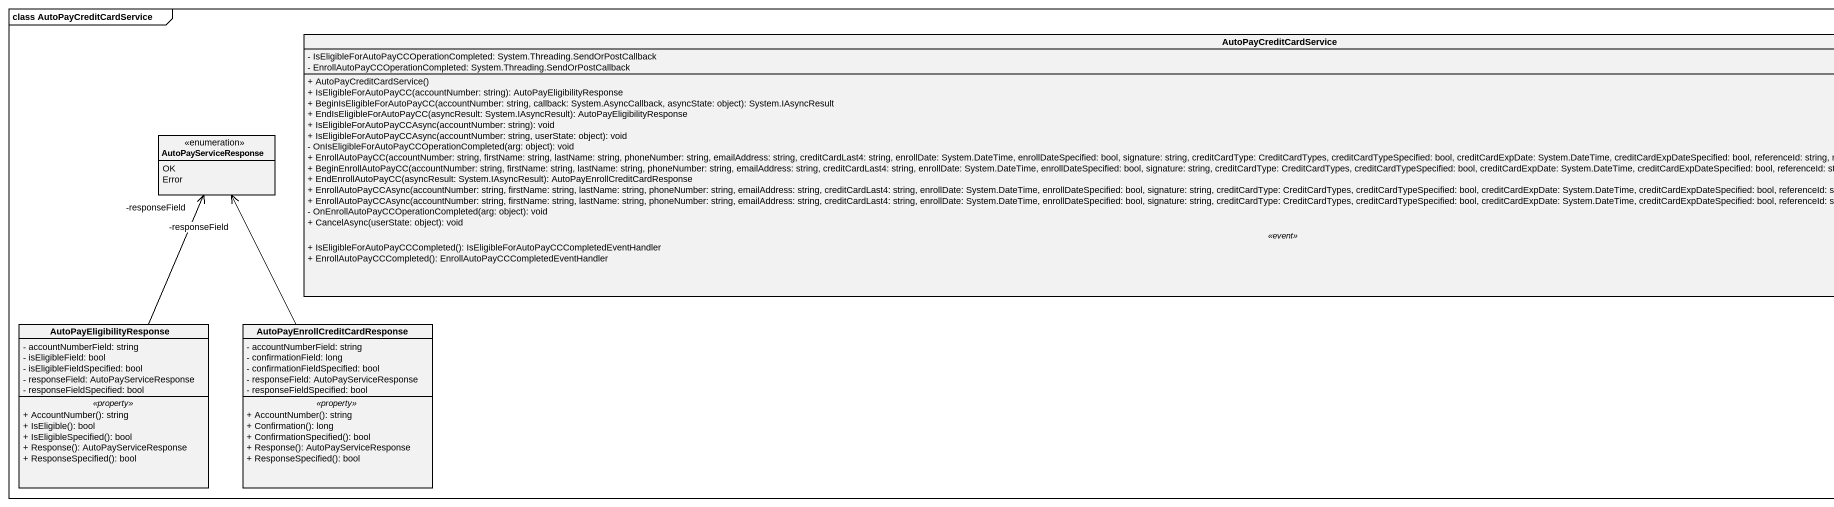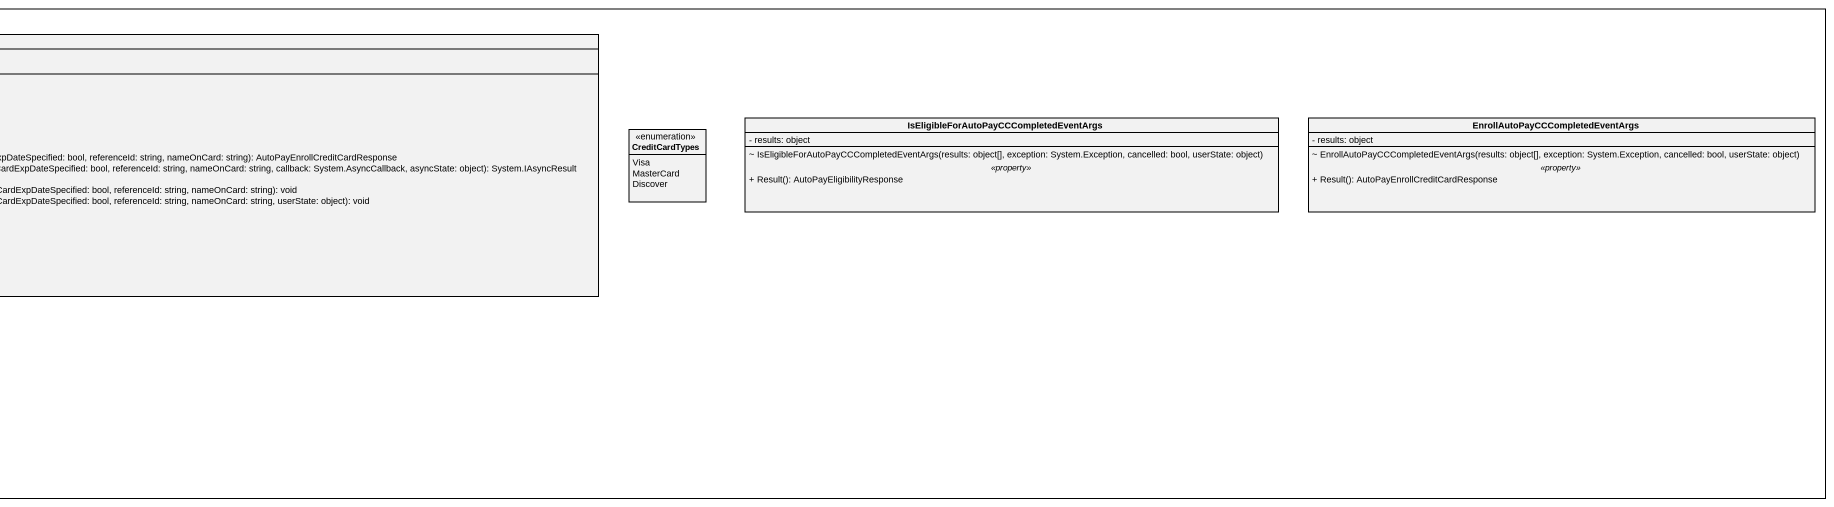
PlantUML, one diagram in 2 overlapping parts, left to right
@startuml
mainframe class AutoPayCreditCardService
hide circle
hide empty members
skinparam classAttributeIconSize 0
class AutoPayCreditCardService {
  - IsEligibleForAutoPayCCOperationCompleted: System.Threading.SendOrPostCallback
  - EnrollAutoPayCCOperationCompleted: System.Threading.SendOrPostCallback
  --
  + AutoPayCreditCardService()
  + IsEligibleForAutoPayCC(accountNumber: string): AutoPayEligibilityResponse
  + BeginIsEligibleForAutoPayCC(accountNumber: string, callback: System.AsyncCallback, asyncState: object): System.IAsyncResult
  + EndIsEligibleForAutoPayCC(asyncResult: System.IAsyncResult): AutoPayEligibilityResponse
  + IsEligibleForAutoPayCCAsync(accountNumber: string): void
  + IsEligibleForAutoPayCCAsync(accountNumber: string, userState: object): void
  - OnIsEligibleForAutoPayCCOperationCompleted(arg: object): void
  + EnrollAutoPayCC(accountNumber: string, firstName: string, lastName: string, phoneNumber: string, emailAddress: string, creditCardLast4: string, enrollDate: System.DateTime, enrollDateSpecified: bool, signature: string, creditCardType: CreditCardTypes, creditCardTypeSpecified: bool, creditCardExpDate: System.DateTime, creditCardExpDateSpecified: bool, referenceId: string, nameOnCard: string): AutoPayEnrollCreditCardResponse
  + BeginEnrollAutoPayCC(accountNumber: string, firstName: string, lastName: string, phoneNumber: string, emailAddress: string, creditCardLast4: string, enrollDate: System.DateTime, enrollDateSpecified: bool, signature: string, creditCardType: CreditCardTypes, creditCardTypeSpecified: bool, creditCardExpDate: System.DateTime, creditCardExpDateSpecified: bool, referenceId: string, nameOnCard: string, callback: System.AsyncCallback, asyncState: object): System.IAsyncResult
  + EndEnrollAutoPayCC(asyncResult: System.IAsyncResult): AutoPayEnrollCreditCardResponse
  + EnrollAutoPayCCAsync(accountNumber: string, firstName: string, lastName: string, phoneNumber: string, emailAddress: string, creditCardLast4: string, enrollDate: System.DateTime, enrollDateSpecified: bool, signature: string, creditCardType: CreditCardTypes, creditCardTypeSpecified: bool, creditCardExpDate: System.DateTime, creditCardExpDateSpecified: bool, referenceId: string, nameOnCard: string): void
  + EnrollAutoPayCCAsync(accountNumber: string, firstName: string, lastName: string, phoneNumber: string, emailAddress: string, creditCardLast4: string, enrollDate: System.DateTime, enrollDateSpecified: bool, signature: string, creditCardType: CreditCardTypes, creditCardTypeSpecified: bool, creditCardExpDate: System.DateTime, creditCardExpDateSpecified: bool, referenceId: string, nameOnCard: string, userState: object): void
  - OnEnrollAutoPayCCOperationCompleted(arg: object): void
  + CancelAsync(userState: object): void
  .. <<event>> ..
  + IsEligibleForAutoPayCCCompleted(): IsEligibleForAutoPayCCCompletedEventHandler
  + EnrollAutoPayCCCompleted(): EnrollAutoPayCCCompletedEventHandler
}
enum AutoPayServiceResponse {
  OK
  Error
}
enum CreditCardTypes {
  Visa
  MasterCard
  Discover
}
class "IsEligibleForAutoPayCCCompletedEventArgs" as IsEligibleForAutoPayCCComple {
  - results: object
  --
  ~ IsEligibleForAutoPayCCCompletedEventArgs(results: object[], exception: System.Exception, cancelled: bool, userState: object)
  .. <<property>> ..
  + Result(): AutoPayEligibilityResponse
}
class "EnrollAutoPayCCCompletedEventArgs" as EnrollAutoPayCCCompletedEven {
  - results: object
  --
  ~ EnrollAutoPayCCCompletedEventArgs(results: object[], exception: System.Exception, cancelled: bool, userState: object)
  .. <<property>> ..
  + Result(): AutoPayEnrollCreditCardResponse
}
class AutoPayEligibilityResponse {
  - accountNumberField: string
  - isEligibleField: bool
  - isEligibleFieldSpecified: bool
  - responseField: AutoPayServiceResponse
  - responseFieldSpecified: bool
  .. <<property>> ..
  + AccountNumber(): string
  + IsEligible(): bool
  + IsEligibleSpecified(): bool
  + Response(): AutoPayServiceResponse
  + ResponseSpecified(): bool
}
class "AutoPayEnrollCreditCardResponse" as AutoPayEnrollCreditCardRespo {
  - accountNumberField: string
  - confirmationField: long
  - confirmationFieldSpecified: bool
  - responseField: AutoPayServiceResponse
  - responseFieldSpecified: bool
  .. <<property>> ..
  + AccountNumber(): string
  + Confirmation(): long
  + ConfirmationSpecified(): bool
  + Response(): AutoPayServiceResponse
  + ResponseSpecified(): bool
}
AutoPayEligibilityResponse -up-> "-responseField" AutoPayServiceResponse
AutoPayEnrollCreditCardRespo -up-> "-responseField" AutoPayServiceResponse
@enduml
